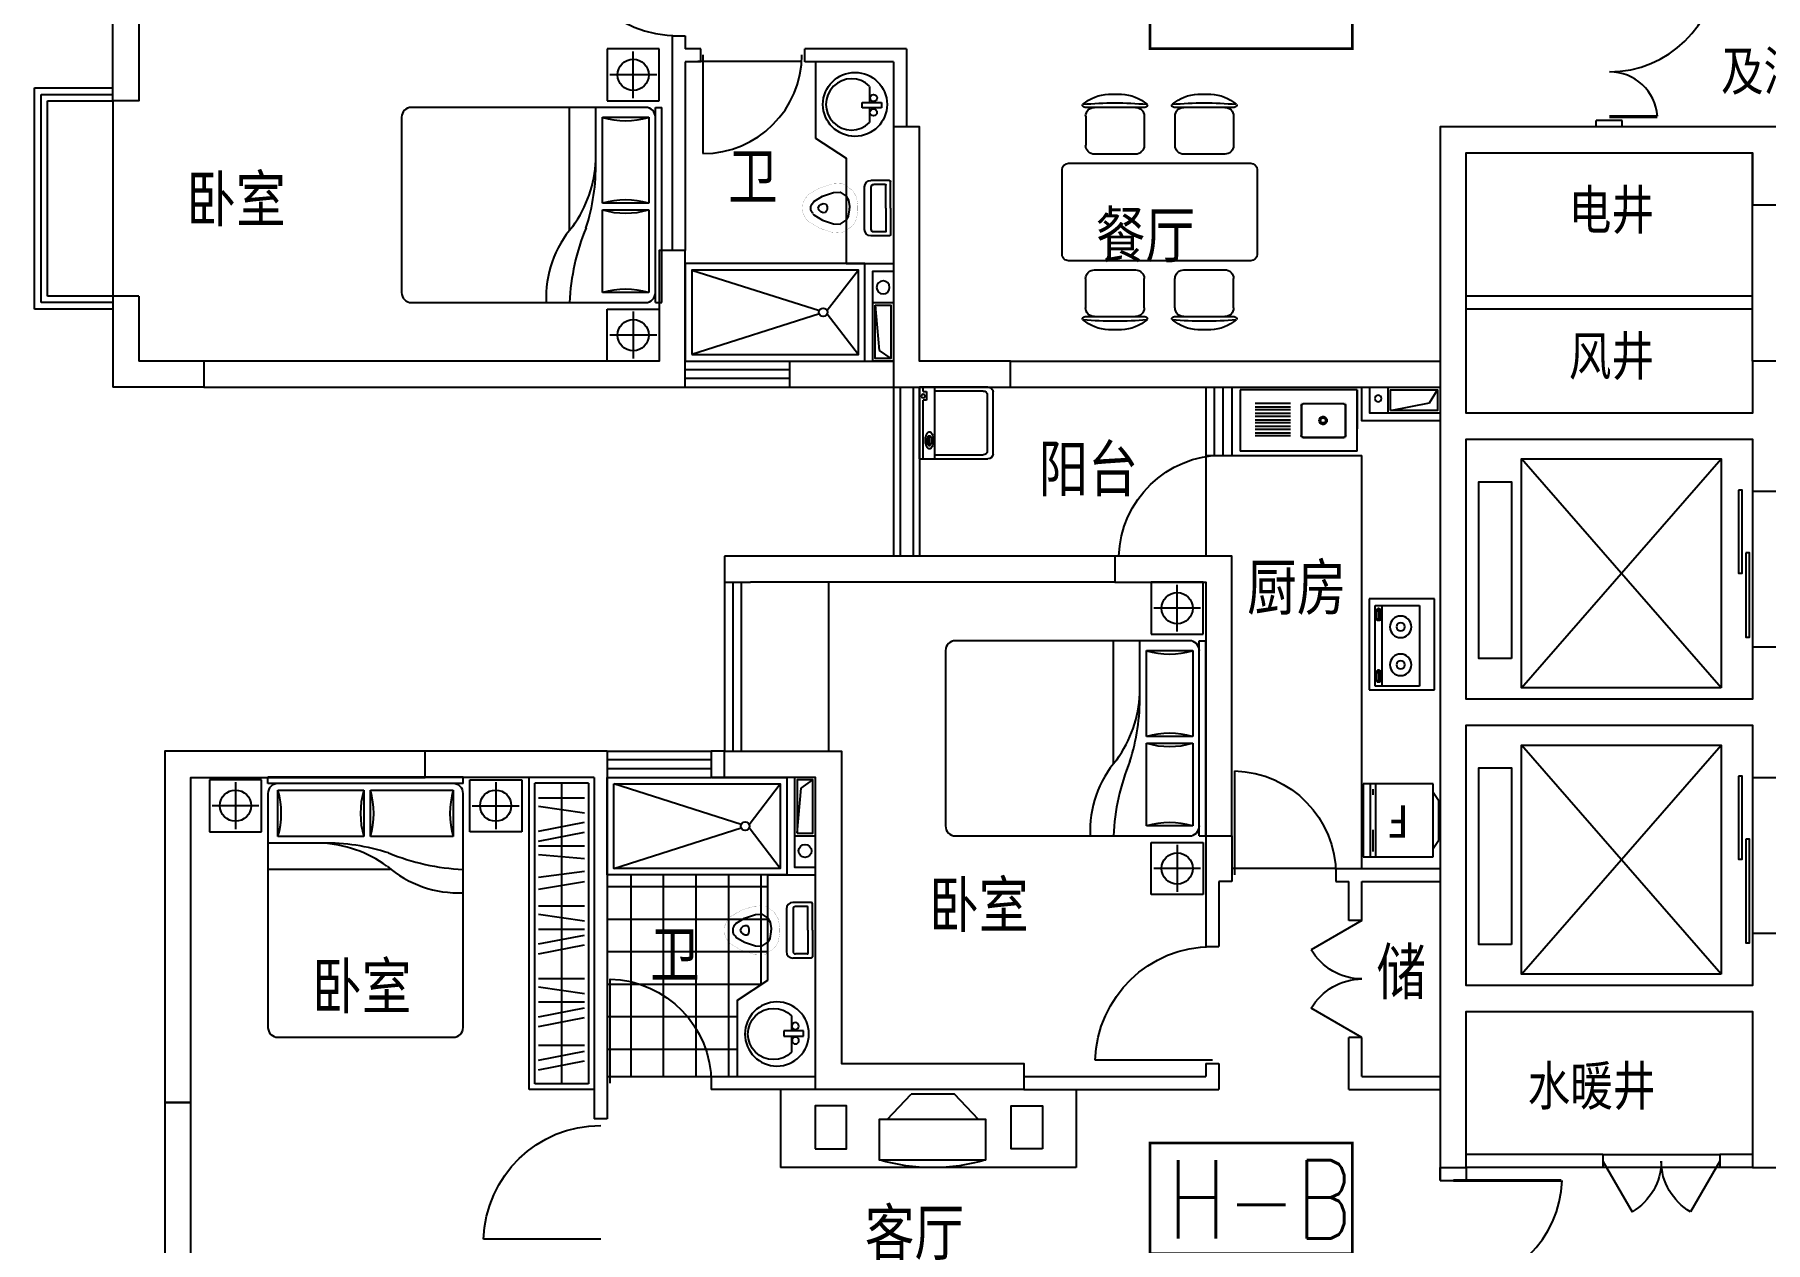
# Model space of a CAD drawing. Extents: x -355483 to -326583, y -641147 to -611949.
# Drawn here: x -355483 to -342183, y -627124 to -617839 of the extents above; entities that cross this region are included whole.
import ezdxf
from ezdxf.enums import TextEntityAlignment as Align

# ---------------------------------------------------------------- set-up
doc = ezdxf.new("R2010")
doc.units = 0
doc.header["$LTSCALE"] = 1000
doc.header["$MEASUREMENT"] = 0
doc.linetypes.add('HIDDEN', pattern=[7, 5, -2])
doc.layers.get('0').update_dxf_attribs({"linetype": 'CONTINUOUS'})
for name, color, linetype in [('BALCONY', 2, 'CONTINUOUS'), ('FURNITURE', 55, 'CONTINUOUS'), ('JG', 8, 'CONTINUOUS'), ('JIAJU', 252, 'CONTINUOUS'), ('PL', 8, 'CONTINUOUS'), ('PUB_TEXT', 7, 'CONTINUOUS'), ('STAIR', 3, 'CONTINUOUS'), ('TOTHER', 223, 'CONTINUOUS'), ('WALL', 2, 'CONTINUOUS'), ('WC', 243, 'CONTINUOUS'), ('WINDOW', 3, 'CONTINUOUS'), ('WINDOW_TEXT', 7, 'CONTINUOUS'), ('厨房', 8, 'CONTINUOUS'), ('家具', 145, 'CONTINUOUS')]:
    doc.layers.add(name, color=color, linetype=linetype)
doc.styles.add('-黑体', font='simhei.ttf', dxfattribs={"width": 0.7})
doc.styles.add('_HZTXT', font='txt.shx', dxfattribs={"width": 0.8, "bigfont": 'hztxt.shx'})
doc.styles.add('ATT', font='TXT')
doc.styles.add('DIM_FONT', font='ROMAND.shx', dxfattribs={"width": 0.7})
doc.styles.add('SIMPLEX', font='SIMPLEX.SHX')
doc.styles.get("Standard").update_dxf_attribs({"font": 'GBENOR', "bigfont": 'GBCBIG'})

# ---------------------------------------------------------------- blocks, each defined once
blk = doc.blocks.new('U_B6PVR')
at = {"layer": 'PL'}
for p, q in [((0, 2273), (600, 2273)), ((600, 0), (600, 2273)), ((230, 1453), (35, 1268)), ((35, 936), (35, 1268)), ((230, 751), (35, 936)), ((0, 0), (600, 0))]:
    blk.add_line(p, q, dxfattribs=at)
for points in [[(455, 2006), (455, 1766), (125, 1766), (125, 2006)], [(541, 695), (230, 695), (230, 1514), (541, 1514)], [(455, 259), (455, 499), (125, 499), (125, 259)]]:
    blk.add_lwpolyline(points, close=True, dxfattribs=at)
blk.add_arc((-852, 1104), 1452, 343.6171, 16.3829, dxfattribs=at)
at = {"color": 5, "style": 'DIM_FONT', "width": 0.8, "flags": 9}
for tag in ['XSIZE', 'YSIZE']:
    blk.add_attdef(tag, (0, 0), '', height=0.5, dxfattribs=at)
blk = doc.blocks.new('_C19XRJ')
at = {"layer": 'JIAJU', "rotation": 180}
blk.add_blockref('U_B6PVR', (600, 0), dxfattribs=at)
at = {"style": 'DIM_FONT', "width": 0.8, "flags": 9}
for tag in ['XSIZE', 'YSIZE']:
    blk.add_attdef(tag, (0, 0), '', height=0.5, dxfattribs=at)
blk = doc.blocks.new('A$C316D69A5')
at = {"layer": 'JG'}
for p, q in [((20, 2400), (420, 2400)), ((20, 2000), (20, 2400)), ((420, 2400), (420, 2000)), ((220, 2020), (220, 2380)), ((40, 2200), (400, 2200)), ((420, 2000), (20, 2000)), ((50, 1950), (0, 1950)), ((0, 1950), (0, 450)), ((50, 1950), (50, 450)), ((101, 1874), (456, 1874)), ((101, 1237), (101, 1874)), ((1924, 1950), (126, 1950)), ((456, 1874), (456, 1237)), ((2000, 526), (2000, 1874)), ((710, 1390), (710, 450)), ((456, 1237), (101, 1237)), ((101, 1187), (456, 1187)), ((101, 526), (101, 1187)), ((456, 1187), (456, 526)), ((507, 869), (507, 450)), ((50, 450), (0, 450)), ((420, 400), (20, 400)), ((20, 400), (20, 0)), ((456, 526), (101, 526)), ((126, 450), (1924, 450)), ((420, 0), (420, 400)), ((220, 380), (220, 20)), ((40, 200), (400, 200)), ((20, 0), (420, 0))]:
    blk.add_line(p, q, dxfattribs=at)
for centre in [(220, 2200), (220, 200)]:
    blk.add_circle(centre, 120, dxfattribs=at)
for centre, radius, start, end in [((126, 1874), 76.2, 90, 180), ((279, 2483), 635, 253.7398, 286.2602), ((-1017, 2032), 1729, 337.7316, 357.27), ((53, 1914), 837, 318.9982, 2.4775), ((1924, 1874), 76.2, 360, 90), ((2101, 890), 1594, 162.1966, 180.7418), ((1440, 815), 934, 143.9597, 177.4602), ((279, 628), 635, 73.7398, 106.2602), ((279, 1796), 635, 253.7398, 286.2602), ((279, -83), 635, 73.7398, 106.2602), ((126, 526), 76.2, 180, 270), ((1924, 526), 76.2, 270, 360)]:
    blk.add_arc(centre, radius, start, end, dxfattribs=at)
at = {"layer": 'JG', "style": 'DIM_FONT', "width": 0.8, "flags": 9}
for tag in ['XSIZE', 'YSIZE']:
    blk.add_attdef(tag, (20, 2000), '', height=0.5, rotation=360, dxfattribs=at)
at = {"layer": 'JG', "style": 'DIM_FONT', "text_generation_flag": 2, "width": 0.8, "flags": 9}
for tag in ['YSIZE', 'XSIZE']:
    blk.add_attdef(tag, (0, 1950), '', height=0.5, rotation=180, dxfattribs=at)
at = {"layer": 'JG', "style": 'DIM_FONT', "oblique": -180, "text_generation_flag": 4, "width": 0.8, "flags": 9}
for tag in ['XSIZE', 'YSIZE']:
    blk.add_attdef(tag, (20, 400), '', height=0.5, rotation=360, dxfattribs=at)
blk = doc.blocks.new('M_E33IEP')
for p, q in [((135, 135), (135, 20)), ((44, -21), (44, 20)), ((44, 20), (194, 20)), ((194, 20), (194, -21)), ((194, -21), (44, -21)), ((135, -21), (135, -144))]:
    blk.add_line(p, q)
for centre, radius in [((248, -5), 246), ((106, 56), 26.7), ((105, -55), 26.7)]:
    blk.add_circle(centre, radius)
blk.add_arc((274, -5), 197, 225.2527, 134.7473)
at = {"style": 'DIM_FONT', "width": 0.8, "flags": 9}
for tag in ['XSIZE', 'YSIZE']:
    blk.add_attdef(tag, (0, 0), '', height=0.5, dxfattribs=at)
at = {"width": 0.8, "flags": 9}
for tag in ['XSIZE', 'YSIZE']:
    blk.add_attdef(tag, (2, -251), '', height=150, dxfattribs=at)
blk = doc.blocks.new('M_E7')
for p, q in [((-201, 62), (-201, -265)), ((-10, 112), (-151, 112)), ((-150, 61), (-150, -264)), ((-41, 81), (-130, 81)), ((-36, -102), (-36, 76)), ((0, -102), (0, 102)), ((-36, -102), (-36, -279)), ((0, -102), (0, -305)), ((-10, -315), (-151, -315)), ((-41, -284), (-130, -284))]:
    blk.add_line(p, q)
at = {"const_width": 1}
for points in [[(-651, -24), (-637, -1), (-550, 51), (-451, 83), (-371, 88), (-294, 37), (-262, -18), (-252, -84), (-252, -102)], [(-651, -180), (-637, -202), (-550, -254), (-451, -287), (-371, -292), (-294, -240), (-262, -186), (-252, -119), (-252, -102)]]:
    blk.add_lwpolyline(points, dxfattribs=at)
for points in [[(-597, -59), (-590, -49), (-523, -9), (-438, 19), (-389, 22), (-343, -9), (-325, -40), (-317, -89), (-317, -102)], [(-596, -145), (-590, -154), (-523, -194), (-438, -222), (-389, -225), (-343, -194), (-325, -164), (-317, -114), (-317, -102)]]:
    blk.add_lwpolyline(points)
blk.add_lwpolyline([(-644, -15, 0.39866), (-643, -191, 0.39866)], format="xyb", dxfattribs=at)
for centre, radius, start, end in [((-151, 62), 50, 90, 180), ((-130, 61), 20, 90, 180), ((-41, 76), 5, 0, 90), ((-10, 102), 10, 0, 90), ((-551, -102), 62.6, 137.0381, 223.979), ((-511, -114), 47.8, 77.2641, 164.6652), ((-511, -89), 47.8, 195.3348, 282.7359), ((-541, -103), 54.1, 1.1332, 40.3816), ((-541, -101), 54.1, 319.6184, 358.8668), ((-151, -265), 50, 180, 270), ((-130, -264), 20, 180, 270), ((-41, -279), 5, 270, 0), ((-10, -305), 10, 270, 0)]:
    blk.add_arc(centre, radius, start, end)
at = {"width": 0.8, "flags": 9}
for tag in ['XSIZE', 'YSIZE']:
    blk.add_attdef(tag, (0, 0), '', height=0.5, dxfattribs=at)
blk = doc.blocks.new('M_E16')
for p, q in [((-359, -351), (-359, -119)), ((-347, -107), (-34, -107)), ((-22, -119), (-22, -351)), ((63, -103), (336, -103)), ((63, -132), (336, -132)), ((63, -153), (336, -153)), ((63, -182), (336, -182)), ((63, -203), (336, -203)), ((63, -232), (336, -232)), ((63, -253), (336, -253)), ((-34, -363), (-347, -363)), ((63, -282), (336, -282)), ((63, -303), (336, -303)), ((63, -332), (336, -332)), ((63, -353), (336, -353))]:
    blk.add_line(p, q)
for points, const_width in [([(-353, -95), (-370, -113)], 1.91), ([(-370, -357), (-370, -113)], 2), ([(-353, -95), (-28, -95)], 1.8), ([(-10, -113), (-28, -95)], 1.91), ([(-10, -113), (-10, -357)], 2), ([(-370, -357), (-353, -375)], 1.91), ([(-28, -375), (-353, -375)], 1.8), ([(-28, -375), (-10, -357)], 1.91)]:
    blk.add_lwpolyline(points, dxfattribs=dict(const_width=const_width))
for points in [[(-347, -107), (-351, -108), (-354, -110), (-357, -113), (-358, -117), (-359, -119)], [(-22, -119), (-23, -115), (-25, -111), (-28, -109), (-32, -107), (-34, -107)], [(-216, -235), (-215, -245), (-209, -255), (-202, -261), (-192, -265), (-182, -265), (-172, -261), (-164, -255), (-159, -245), (-157, -235), (-159, -225), (-164, -215), (-172, -209), (-182, -205), (-192, -205), (-202, -209), (-209, -215), (-215, -225), (-216, -235)], [(-206, -235), (-205, -242), (-201, -248), (-196, -252), (-190, -254), (-183, -254), (-177, -252), (-172, -248), (-169, -242), (-168, -235), (-169, -228), (-172, -222), (-177, -218), (-183, -215), (-190, -215), (-196, -218), (-201, -222), (-205, -228), (-206, -235)], [(-359, -351), (-358, -355), (-356, -358), (-353, -361), (-349, -363), (-347, -363)], [(-34, -363), (-30, -362), (-26, -360), (-24, -357), (-22, -353), (-22, -351)]]:
    blk.add_lwpolyline(points)
at = {"layer": 'TOTHER', "linetype": 'Continuous'}
for p, q in [((-450, 0), (450, 0)), ((-450, -471), (-450, 0)), ((450, 0), (450, -471)), ((-450, -471), (450, -471))]:
    blk.add_line(p, q, dxfattribs=at)
at = {"layer": 'TOTHER', "linetype": 'HIDDEN'}
blk.add_line((-450, 0), (-450, -300), dxfattribs=at)
at = {"width": 0.8, "flags": 9}
for tag in ['XSIZE', 'YSIZE']:
    blk.add_attdef(tag, (0, 0), '', height=0.5, dxfattribs=at)
blk = doc.blocks.new('M_E19')
for p, q in [((-323, -113), (-323, -456)), ((299, -113), (-323, -113)), ((299, -456), (299, -113)), ((-323, -400), (299, -400)), ((-323, -456), (299, -456)), ((-291, -422), (-291, -434)), ((-216, -432), (-280, -432)), ((-280, -432), (-280, -448)), ((-280, -448), (-216, -448)), ((-216, -448), (-216, -432)), ((-199, -423), (-199, -434)), ((182, -422), (182, -434)), ((193, -432), (193, -448)), ((257, -432), (193, -432)), ((193, -448), (257, -448)), ((257, -448), (257, -432)), ((274, -423), (274, -434))]:
    blk.add_line(p, q)
for points in [[(-199, -423, 0.259034), (-201, -420, 0.076276), (-213, -415, 0.036515), (-226, -412, 0.026615), (-245, -411, 0.026615), (-264, -412, 0.036515), (-277, -415, 0.076276), (-289, -420, 0.259034), (-291, -423, 0.078462), (-291, -424, 0.056762)], [(-199, -434, 0.259034), (-201, -430, 0.076276), (-213, -425, 0.036515), (-226, -423, 0.026615), (-245, -422, 0.026615), (-264, -423, 0.036515), (-277, -425, 0.076276), (-289, -430, 0.259034), (-291, -434, 0.259034), (-289, -437, 0.056762), (-280, -441, 0.036515)], [(-216, -443, 0.008736), (-213, -442, 0.076276), (-201, -437, 0.259034), (-199, -434, 0.259034)], [(274, -423, 0.259034), (272, -420, 0.076276), (260, -415, 0.036515), (247, -412, 0.026615), (228, -411, 0.026615), (209, -412, 0.036515), (196, -415, 0.076276), (184, -420, 0.259034), (182, -423, 0.078462), (182, -424, 0.056762)], [(274, -434, 0.259034), (272, -430, 0.076276), (260, -425, 0.036515), (247, -423, 0.026615), (228, -422, 0.026615), (209, -423, 0.036515), (196, -425, 0.076276), (184, -430, 0.259034), (182, -434, 0.259034), (184, -437, 0.056762), (193, -441, 0.036515)], [(257, -443, 0.008736), (260, -442, 0.076276), (272, -437, 0.259034), (274, -434, 0.259034)]]:
    blk.add_lwpolyline(points, format="xyb")
at = {"layer": 'TOTHER', "linetype": 'Continuous'}
for p, q in [((-350, 0), (350, 0)), ((-350, -500), (-350, 0)), ((350, 0), (350, -500)), ((350, -500), (-350, -500))]:
    blk.add_line(p, q, dxfattribs=at)
for centre, radius in [((-158, -259), 82.5), ((-158, -259), 31.6), ((134, -259), 82.5), ((134, -259), 31.6)]:
    blk.add_circle(centre, radius, dxfattribs=at)
at = {"width": 0.8, "flags": 9}
for tag in ['XSIZE', 'YSIZE']:
    blk.add_attdef(tag, (0, 0), '', height=0.5, dxfattribs=at)
blk = doc.blocks.new('A$C136D1407')
at = {"layer": 'JIAJU'}
for p, q in [((0, 0), (0, 559)), ((0, 559), (538, 559)), ((57, 559), (57, 0)), ((98, 559), (98, 0)), ((538, 559), (538, 0)), ((77, 518), (77, 352)), ((538, 497), (580, 435)), ((580, 124), (580, 435)), ((538, 0), (0, 0)), ((77, 83), (77, 41)), ((538, 62), (580, 124))]:
    blk.add_line(p, q, dxfattribs=at)
at = {"layer": 'JIAJU', "style": 'ATT', "oblique": -180, "text_generation_flag": 6, "flags": 8}
blk.add_attdef('F', text='', height=248, rotation=0.0001, dxfattribs=at).set_placement((272, 288), align=Align.MIDDLE)
blk = doc.blocks.new('_A0GGR')
for p, q in [((-0.5, 0), (-0.25, -0.433)), ((0.5, 0), (0.25, -0.433))]:
    blk.add_line(p, q)
for centre, start, end in [((-0.5, 0), 300, 0), ((0.5, 0), 180, 240)]:
    blk.add_arc(centre, 0.5, start, end)
blk = doc.blocks.new('M_A17ORW')
at = {"const_width": 0.02}
for points in [[(-0.481, -0.001), (-0.481, -0.308)], [(0.481, 0.001), (0.481, -0.691)]]:
    blk.add_lwpolyline(points, dxfattribs=at)
for centre, radius, start, end in [((-0.501, -0.003), 0.307, 274.2492, 0.2101), ((0.505, 0.002), 0.699, 180.2762, 268.0603)]:
    blk.add_arc(centre, radius, start, end)
blk = doc.blocks.new('_WBLK')
for p, q in [((-0.5, 0.5), (0.5, 0.5)), ((0.5, 0.167), (-0.5, 0.167)), ((0.5, -0.167), (-0.5, -0.167)), ((-0.5, -0.5), (0.5, -0.5))]:
    blk.add_line(p, q)
at = {"layer": 'WINDOW_TEXT', "style": 'SIMPLEX', "flags": 9}
blk.add_attdef('A', text='', height=1, dxfattribs=at).set_placement((0, 1.5), align=Align.MIDDLE)
blk = doc.blocks.new('M_A2ZXL')
blk.add_line((-0.472, 0), (-0.472, -1))
blk.add_arc((-0.5, 0), 1, 271.6231, 0)
blk = doc.blocks.new('_DBLK')
blk.add_line((-0.45, 0), (-0.45, -0.95))
blk.add_arc((-0.45, 0), 0.95, 270, 0)
at = {"layer": 'WINDOW_TEXT', "style": 'SIMPLEX', "flags": 9}
blk.add_attdef('A', text='', height=1, dxfattribs=at).set_placement((0, 1.5), align=Align.MIDDLE)
blk = doc.blocks.new('A$C46BA648A')
at = {"color": 1}
for p, q in [((20, 320), (50, 668)), ((50, 668), (140, 730)), ((0, 300), (160, 300))]:
    blk.add_line(p, q, dxfattribs=at)
for points in [[(0, 60), (160, 60), (160, 750), (0, 750)], [(20, 320), (140, 320), (140, 730), (20, 730)]]:
    blk.add_lwpolyline(points, close=True, dxfattribs=at)
blk.add_circle((80, 184), 50, dxfattribs=at)
at = {"layer": 'WALL', "linetype": 'Continuous'}
for points in [[(-60, 750), (-60, 0), (160, 0)], [(0, 750), (0, 60), (160, 60)]]:
    blk.add_lwpolyline(points, dxfattribs=at)
blk = doc.blocks.new('A$C2617630B')
at = {"color": 1}
for p, q in [((140, 518), (240, 580)), ((80, 220), (140, 518)), ((60, 200), (260, 200))]:
    blk.add_line(p, q, dxfattribs=at)
for points in [[(60, 60), (260, 60), (260, 600), (60, 600)], [(80, 220), (240, 220), (240, 580), (80, 580)]]:
    blk.add_lwpolyline(points, close=True, dxfattribs=at)
blk.add_circle((172, 124), 25, dxfattribs=at)
at = {"layer": 'WALL', "linetype": 'Continuous'}
for points in [[(0, 600), (0, 0), (260, 0)], [(60, 600), (60, 60), (260, 60)]]:
    blk.add_lwpolyline(points, dxfattribs=at)
blk = doc.blocks.new('M_C25MYD')
for p, q in [((-569, 821), (-109, 821)), ((-389, 921), (-290, 921)), ((117, 821), (577, 821)), ((298, 921), (397, 921)), ((-564, 754), (-564, 529)), ((-114, 754), (-114, 529)), ((122, 754), (122, 529)), ((572, 754), (572, 529)), ((-497, 461), (-182, 461)), ((190, 461), (505, 461)), ((-746, 342), (-746, -308)), ((704, 392), (-696, 392)), ((754, -308), (754, 342)), ((-696, -358), (704, -358)), ((-564, -720), (-564, -495)), ((-182, -427), (-497, -427)), ((-114, -720), (-114, -495)), ((122, -720), (122, -495)), ((505, -427), (190, -427)), ((572, -720), (572, -495)), ((-109, -787), (-569, -787)), ((577, -787), (117, -787)), ((-290, -887), (-389, -887)), ((397, -887), (298, -887))]:
    blk.add_line(p, q)
for centre, radius, start, end in [((-579, 837), 10, 130.7265, 202.67), ((-569, 841), 20, 202.67, 270), ((-379, 606), 316, 91.7651, 130.7265), ((-339, -1857), 2713, 84.8023, 95.1977), ((-497, 754), 67.5, 90, 180), ((-300, 606), 316, 49.2735, 88.2349), ((-182, 754), 67.5, 0, 90), ((-109, 841), 20, 270, 337.33), ((-100, 837), 10, 337.33, 49.2735), ((108, 837), 10, 130.7265, 202.67), ((117, 841), 20, 202.67, 270), ((307, 606), 316, 91.7651, 130.7265), ((347, -1857), 2713, 84.8023, 95.1977), ((190, 754), 67.5, 90, 180), ((387, 606), 316, 49.2735, 88.2349), ((505, 754), 67.5, 0, 90), ((577, 841), 20, 270, 337.33), ((587, 837), 10, 337.33, 49.2735), ((-497, 529), 67.5, 180, 270), ((-182, 529), 67.5, 270, 0), ((190, 529), 67.5, 180, 270), ((505, 529), 67.5, 270, 0), ((-696, 342), 50, 90, 180), ((704, 342), 50, 0, 90), ((-696, -308), 50, 180, 270), ((704, -308), 50, 270, 0), ((-497, -495), 67.5, 90, 180), ((-182, -495), 67.5, 0, 90), ((190, -495), 67.5, 90, 180), ((505, -495), 67.5, 0, 90), ((-569, -807), 20, 90, 157.33), ((-497, -720), 67.5, 180, 270), ((-182, -720), 67.5, 270, 0), ((-109, -807), 20, 22.67, 90), ((117, -807), 20, 90, 157.33), ((190, -720), 67.5, 180, 270), ((505, -720), 67.5, 270, 0), ((577, -807), 20, 22.67, 90), ((-579, -803), 10, 157.33, 229.2735), ((-379, -572), 316, 229.2735, 268.2349), ((-339, 1890), 2713, 264.8023, 275.1977), ((-300, -572), 316, 271.7651, 310.7265), ((-100, -803), 10, 310.7265, 22.67), ((108, -803), 10, 157.33, 229.2735), ((307, -572), 316, 229.2735, 268.2349), ((347, 1890), 2713, 264.8023, 275.1977), ((387, -572), 316, 271.7651, 310.7265), ((587, -803), 10, 310.7265, 22.67)]:
    blk.add_arc(centre, radius, start, end)
at = {"width": 0.8, "flags": 9}
for tag in ['XSIZE', 'YSIZE']:
    blk.add_attdef(tag, (0, 0), '', height=0.5, dxfattribs=at)
blk = doc.blocks.new('A$C034B62A7')
at = {"layer": 'FURNITURE'}
for p, q in [((565, 552), (40, 552)), ((449, 0), (449, 552)), ((536, 552), (536, 101)), ((565, 552), (565, 0)), ((0, 512), (0, 40)), ((44, 490), (44, 62)), ((449, 522), (76, 522)), ((474, 383), (474, 435)), ((474, 435), (488, 435)), ((494, 448), (486, 448)), ((488, 435), (488, 383)), ((488, 383), (474, 383)), ((495, 374), (486, 375)), ((40, 0), (565, 0)), ((449, 30), (76, 30)), ((512, 101), (537, 101)), ((512, 34), (512, 101)), ((537, 34), (512, 34)), ((536, 34), (536, 0))]:
    blk.add_line(p, q, dxfattribs=at)
at = {"layer": 'FURNITURE', "extrusion": (0, 0, -1)}
for centre, major_axis, start_param, end_param in [((40, 512), (-28.3, 28.3), 5.497787, 7.068583), ((76, 490), (22.6, 22.6), 3.926991, 5.497787), ((602, 409), (-143, 13), -0.087745, 0.100807), ((602, 409), (11, 144), 4.446326, 4.634879), ((546, 420), (-79.2, 35.5), -0.23261, 0.010537), ((511, 436), (28.8, 38.3), 4.499337, 4.906096), ((489, 460), (-10.8, 10.8), 0.05306, 0.785398), ((511, 429), (23.4, 23.4), 4.17942, 4.483935), ((552, 418), (16.9, 73.6), 4.704004, 4.738946), ((486, 445), (2.28, 2.28), 4.483935, 5.497787), ((486, 445), (-2.28, 2.28), 0.785398, 1.79925), ((489, 460), (10.8, 10.8), -0.785398, -0.05306), ((461, 429), (-23.4, 23.4), 1.79925, 2.103765), ((419, 418), (-53.4, 53.4), 2.103765, 2.24976), ((494, 445), (-2.28, 2.28), 0.785398, 1.79925), ((353, 411), (142, 7), -0.056767, 0.049668), ((353, 411), (-141, 13), 3.051489, 3.157924), ((469, 429), (23.4, 23.4), 0.228454, 0.532969), ((467, 436), (-33.9, 33.9), 1.517736, 1.924496), ((428, 418), (74.6, 11.9), -0.094848, 0.051146), ((362, 411), (141, 13), -0.016332, 0.090103), ((362, 411), (-141, 13), 3.051489, 3.157924), ((432, 420), (-25.4, 83), 1.435825, 1.678971), ((376, 409), (-14, 143), 1.478581, 1.667134), ((376, 409), (15, 143), 1.467263, 1.655816), ((546, 398), (-25.4, 83), 4.577418, 4.820564), ((511, 382), (-33.9, 33.9), 4.659329, 5.066088), ((489, 358), (-10.8, 10.8), 3.926991, 4.659329), ((511, 393), (29.8, 14.4), 3.035314, 3.26212), ((486, 378), (-2.28, 2.28), 3.926991, 4.940843), ((486, 378), (-2.28, 2.28), 2.913139, 3.926991), ((461, 393), (23.4, 23.4), 1.037827, 1.342343), ((489, 358), (10.8, 10.8), 1.623856, 2.356194), ((419, 404), (13, 74.4), 1.504123, 1.650118), ((494, 378), (-2.28, 2.28), 3.926991, 4.240198), ((494, 378), (2.28, 2.28), 1.342343, 2.356194), ((469, 393), (13.1, 30.3), 1.415272, 1.719787), ((467, 382), (33.9, 33.9), 1.217097, 1.623856), ((428, 404), (12.3, 74.5), 1.513341, 1.659335), ((432, 398), (22.8, 83.7), 1.493089, 1.736235), ((40, 40), (28.3, 28.3), 2.356194, 3.926991), ((76, 62), (-22.6, 22.6), 3.926991, 5.497787), ((537, 69), (-9.9, 9.9), 0.785398, 7.068583)]:
    blk.add_ellipse(centre, major_axis=major_axis, ratio=1, start_param=start_param, end_param=end_param, dxfattribs=at)
at = {"layer": 'FURNITURE', "text_generation_flag": 4, "width": 0.8, "flags": 9}
for tag in ['YSIZE', 'XSIZE']:
    blk.add_attdef(tag, (565, 276), '', height=0.4, rotation=90, dxfattribs=at)

msp = doc.modelspace()

# ---------------------------------------------------------------- hatches: boundary and pattern name
at = {"layer": 'BALCONY'}
h = msp.add_hatch(dxfattribs=at)
h.set_pattern_fill('NET', color=8, scale=500, style=0)
h.set_pattern_definition([(360, (-461899.65, -568138.17), (-3e-14, -250), []), (270, (-461899.65, -568138.17), (-250, 2e-14), [])])
h.paths.add_polyline_path([(-351083, -624299), (-351083, -625849), (-350083, -625849), (-350083, -625263), (-349848, -625109), (-349848, -624299)])

# ---------------------------------------------------------------- linework, layer by layer
at = {"layer": 'JG'}
for p, q in [((-351183, -623549), (-351683, -623549)), ((-351683, -625949), (-351683, -623549)), ((-351228, -623594), (-351638, -623594)), ((-351638, -625904), (-351638, -623594)), ((-351434, -623596), (-351434, -625904)), ((-351228, -623594), (-351228, -625904)), ((-351183, -623549), (-351183, -625949)), ((-351258, -623708), (-351611, -623708)), ((-351611, -623770), (-351258, -623821)), ((-351611, -623963), (-351258, -623894)), ((-351611, -624039), (-351258, -623970)), ((-351258, -624079), (-351611, -624079)), ((-351611, -624141), (-351258, -624174)), ((-351611, -624317), (-351258, -624270)), ((-351258, -624353), (-351611, -624411)), ((-351258, -624540), (-351611, -624540)), ((-351611, -624601), (-351258, -624653)), ((-351258, -624718), (-351611, -624718)), ((-351611, -624830), (-351258, -624761)), ((-351611, -624906), (-351258, -624837)), ((-351258, -625098), (-351611, -625098)), ((-351611, -625160), (-351258, -625211)), ((-351258, -625277), (-351611, -625277)), ((-351611, -625389), (-351258, -625320)), ((-351611, -625465), (-351258, -625396)), ((-351258, -625610), (-351611, -625610)), ((-351611, -625722), (-351258, -625653)), ((-351611, -625798), (-351258, -625729)), ((-351183, -625949), (-351683, -625949)), ((-351228, -625904), (-351638, -625904))]:
    msp.add_line(p, q, dxfattribs=at)
at = {"layer": 'PUB_TEXT', "const_width": 20}
for points in [[(-346911, -617096), (-345358, -617096), (-345358, -617947), (-346911, -617947)], [(-346911, -626360), (-345358, -626360), (-345358, -627211), (-346911, -627211)]]:
    msp.add_lwpolyline(points, close=True, dxfattribs=at)
at = {"layer": 'STAIR'}
for p, q in [((-342523, -622861), (-344058, -621101)), ((-344058, -622861), (-342523, -621101)), ((-344058, -625061), (-342523, -623301)), ((-342523, -625061), (-344058, -623301))]:
    msp.add_line(p, q, dxfattribs=at)
for points in [[(-342523, -622861), (-344058, -622861), (-344058, -621101), (-342523, -621101)], [(-344134, -622635), (-344386, -622635), (-344386, -621277), (-344134, -621277)], [(-342523, -625061), (-344058, -625061), (-344058, -623301), (-342523, -623301)], [(-344134, -624835), (-344386, -624835), (-344386, -623477), (-344134, -623477)]]:
    msp.add_lwpolyline(points, close=True, dxfattribs=at)
at = {"layer": 'WALL'}
for p, q in [((-350583, -617849), (-350583, -619499)), ((-350583, -617849), (-350483, -617849)), ((-350483, -617849), (-350483, -617949)), ((-350364, -617949), (-350483, -617949)), ((-350364, -618049), (-350483, -618049)), ((-350483, -618049), (-350483, -619499)), ((-350364, -618049), (-350364, -617949)), ((-348783, -617949), (-349564, -617949)), ((-349564, -618049), (-349564, -617949)), ((-348883, -618049), (-349564, -618049)), ((-348883, -618049), (-348883, -618549)), ((-348783, -617949), (-348783, -618549)), ((-343283, -618499), (-343483, -618499)), ((-343483, -618549), (-343483, -618499)), ((-343283, -618549), (-343283, -618499)), ((-342283, -620349), (-342283, -618749)), ((-354683, -619849), (-354883, -619849)), ((-354883, -619849), (-354883, -620549)), ((-354683, -619849), (-354683, -620349)), ((-342283, -619849), (-344483, -619849)), ((-342283, -619949), (-344483, -619949)), ((-354183, -620349), (-354683, -620349)), ((-349683, -620349), (-348883, -620349)), ((-349683, -620349), (-349683, -620549)), ((-347983, -620349), (-344683, -620349)), ((-354183, -620549), (-354883, -620549)), ((-349683, -620549), (-348883, -620549)), ((-347983, -620549), (-344683, -620549)), ((-347183, -621849), (-350183, -621849)), ((-350183, -621849), (-350183, -622049)), ((-350183, -622049), (-349983, -622049)), ((-349983, -622049), (-349983, -622049)), ((-347183, -622049), (-349983, -622049)), ((-351083, -623349), (-352483, -623349)), ((-351083, -623349), (-351083, -625849)), ((-350283, -623349), (-350283, -623549)), ((-350183, -623349), (-350283, -623349)), ((-351183, -623549), (-352483, -623549)), ((-351183, -623549), (-351183, -626175)), ((-350183, -623549), (-350283, -623549)), ((-346483, -623999), (-346483, -624849)), ((-346283, -623999), (-346283, -624349)), ((-345485, -624249), (-345483, -624349)), ((-345485, -624249), (-344683, -624249)), ((-346283, -624349), (-346383, -624349)), ((-346383, -624349), (-346383, -624849)), ((-345483, -624349), (-345383, -624349)), ((-345383, -624649), (-345383, -624349)), ((-345283, -624349), (-344683, -624349)), ((-345283, -624649), (-345283, -624349)), ((-345283, -624649), (-345383, -624649)), ((-346483, -624849), (-346383, -624849)), ((-345383, -625949), (-345383, -625549)), ((-345283, -625549), (-345383, -625549)), ((-345283, -625849), (-345283, -625549)), ((-346483, -625749), (-346483, -625849)), ((-346483, -625749), (-346383, -625749)), ((-346383, -625749), (-346383, -625949)), ((-351083, -625849), (-351083, -625849)), ((-351083, -625849), (-351083, -626039)), ((-351083, -625849), (-351083, -625849)), ((-350283, -625849), (-350283, -625949)), ((-350283, -625849), (-349483, -625849)), ((-347882, -625849), (-346483, -625849)), ((-345283, -625849), (-344683, -625849)), ((-349483, -625949), (-350283, -625949)), ((-347882, -625949), (-346383, -625949)), ((-345383, -625949), (-344683, -625949)), ((-351083, -626039), (-351083, -626175)), ((-351083, -626039), (-351083, -626175)), ((-351083, -626039), (-351083, -626039)), ((-351083, -626039), (-351083, -626039)), ((-351083, -626175), (-351183, -626175)), ((-344683, -626649), (-344683, -626549)), ((-344683, -626549), (-344683, -626649)), ((-343783, -626449), (-344483, -626449)), ((-343683, -626549), (-344483, -626549)), ((-343433, -626549), (-344483, -626549)), ((-344483, -626549), (-344483, -626649)), ((-344483, -626549), (-344483, -626649)), ((-343433, -626449), (-343783, -626449)), ((-343433, -626449), (-343433, -626549)), ((-342533, -626449), (-342533, -626549)), ((-342283, -626449), (-342533, -626449)), ((-342283, -626549), (-342533, -626549)), ((-344683, -626649), (-344483, -626649)), ((-344683, -626649), (-344483, -626649))]:
    msp.add_line(p, q, dxfattribs=at)
for points in [[(-353083, -616350), (-352883, -616350), (-352883, -616949), (-354683, -616949), (-354683, -618349), (-354883, -618349), (-354883, -616749), (-353083, -616749)], [(-348683, -620549), (-347983, -620549), (-347983, -620349), (-348683, -620349), (-348683, -618549), (-348883, -618549), (-348883, -620549)], [(-350483, -620349), (-350483, -619499), (-350683, -619499), (-350683, -620349), (-354183, -620349), (-354183, -620549), (-350483, -620549)], [(-346483, -621849), (-347183, -621849), (-347183, -622049), (-346483, -622049), (-346483, -623999), (-346283, -623999), (-346283, -621849)], [(-354483, -623549), (-354483, -626049), (-354283, -626049), (-354283, -623549), (-352483, -623549), (-352483, -623349), (-354483, -623349)], [(-350183, -623549), (-350183, -623349), (-349283, -623349), (-349283, -625749), (-347882, -625749), (-347882, -625949), (-349483, -625949), (-349483, -623549)], [(-354283, -627449), (-353533, -627449), (-353533, -627249), (-354283, -627249), (-354283, -626049), (-354483, -626049), (-354483, -627449)]]:
    msp.add_lwpolyline(points, close=True, dxfattribs=at)
for points in [[(-342083, -618549), (-344683, -618549), (-344683, -626549), (-344483, -626549), (-344483, -626349), (-344483, -625349), (-342283, -625349), (-342283, -626549), (-342083, -626549)], [(-342083, -620349), (-342283, -620349), (-342283, -620749), (-344483, -620749), (-344483, -618749), (-342283, -618749), (-342283, -619149), (-342083, -619149)], [(-342083, -622549), (-342283, -622549), (-342283, -622949), (-344483, -622949), (-344483, -620949), (-342283, -620949), (-342283, -621349), (-342083, -621349)], [(-342083, -624749), (-342283, -624749), (-342283, -625149), (-344483, -625149), (-344483, -623149), (-342283, -623149), (-342283, -623549)], [(-342283, -623549), (-342083, -623549)]]:
    msp.add_lwpolyline(points, dxfattribs=at)
at = {"layer": 'WC'}
for p, q in [((-350433, -619649), (-349453, -619961)), ((-349153, -619649), (-349392, -619961)), ((-349453, -619987), (-350433, -620299)), ((-349392, -619987), (-349153, -620299)), ((-350053, -623911), (-351033, -623599)), ((-349992, -623911), (-349753, -623599)), ((-351033, -624249), (-350053, -623937)), ((-349753, -624249), (-349992, -623937))]:
    msp.add_line(p, q, dxfattribs=at)
for points in [[(-349483, -618049), (-349483, -618635), (-349248, -618789), (-349248, -619599), (-348883, -619599)], [(-349678, -620349), (-349103, -620349), (-349103, -619599), (-350483, -619599), (-350483, -620349), (-350278, -620349)], [(-350278, -623549), (-349703, -623549), (-349703, -624299), (-351083, -624299), (-351083, -623549), (-350878, -623549)], [(-350083, -625849), (-350083, -625263), (-349848, -625109), (-349848, -624299), (-349483, -624299)]]:
    msp.add_lwpolyline(points, dxfattribs=at)
for points in [[(-350433, -620299), (-349153, -620299), (-349153, -619649), (-350433, -619649)], [(-351033, -623599), (-349753, -623599), (-349753, -624249), (-351033, -624249)]]:
    msp.add_lwpolyline(points, close=True, dxfattribs=at)
for centre in [(-349423, -619974), (-350023, -623924)]:
    msp.add_circle(centre, 33, dxfattribs=at)
at = {"layer": 'WINDOW'}
for p, q in [((-350387, -618044), (-349587, -618044)), ((-355483, -618249), (-354883, -618249)), ((-355483, -619949), (-355483, -618249)), ((-355433, -618299), (-354883, -618299)), ((-355433, -619899), (-355433, -618299)), ((-355383, -618349), (-354883, -618349)), ((-355383, -619849), (-355383, -618349)), ((-354883, -618349), (-354883, -619849)), ((-342283, -620349), (-342283, -619149)), ((-354883, -619899), (-355433, -619899)), ((-354883, -619849), (-355383, -619849)), ((-354883, -619949), (-355483, -619949)), ((-348883, -620549), (-348883, -621849)), ((-348833, -620549), (-348833, -621849)), ((-348733, -620549), (-348733, -621849)), ((-348683, -620549), (-348683, -621849)), ((-346483, -620549), (-346483, -621075)), ((-346416, -621075), (-346416, -620549)), ((-346350, -621075), (-346350, -620549)), ((-346283, -620549), (-346283, -621075)), ((-346483, -621075), (-346283, -621075)), ((-346483, -621075), (-346483, -621849)), ((-346283, -621075), (-345283, -621075)), ((-345283, -624249), (-345283, -621075)), ((-342283, -621349), (-342283, -622549)), ((-350183, -622049), (-350183, -623349)), ((-350116, -623349), (-350116, -622049)), ((-350050, -623349), (-350050, -622049)), ((-349383, -622049), (-349383, -623349)), ((-342283, -623549), (-342283, -624749)), ((-345485, -624249), (-346283, -624249)), ((-351083, -625849), (-350283, -625849)), ((-343433, -626449), (-342533, -626449)), ((-342533, -626549), (-343433, -626549))]:
    msp.add_line(p, q, dxfattribs=at)
for points in [[(-342391, -621341), (-342391, -621979), (-342362, -621979), (-342362, -621341)], [(-342333, -621824), (-342333, -622472), (-342305, -622472), (-342305, -621824)], [(-342391, -623541), (-342391, -624179), (-342362, -624179), (-342362, -623541)], [(-342333, -624024), (-342333, -624822), (-342305, -624822), (-342305, -624024)]]:
    msp.add_lwpolyline(points, close=True, dxfattribs=at)

# ---------------------------------------------------------------- block references
for p, rotation in [((-350663, -617949), 180), ((-346483, -622049), 180), ((-354140, -623547), 270)]:
    msp.add_blockref('A$C316D69A5', p, dxfattribs=dict(rotation=rotation))
at = {"xscale": -1}
for name, p, rotation in [('A$C46BA648A', (-349043, -619599), 180), ('A$C2617630B', (-345283, -620809), 270)]:
    msp.add_blockref(name, p, dxfattribs=dict(at, rotation=rotation))
msp.add_blockref('A$C46BA648A', (-349643, -624299))
at = {"layer": 'FURNITURE', "rotation": 180}
msp.add_blockref('A$C034B62A7', (-348118, -620549), dxfattribs=at)
at = {"layer": 'JG', "xscale": -1, "rotation": 270}
msp.add_blockref('_C19XRJ', (-347479, -626549), dxfattribs=at)
at = {"layer": 'WC', "extrusion": (0, 0, -1), "xscale": -1, "zscale": -1, "rotation": 180}
msp.add_blockref('M_E33IEP', (348931, -618381), dxfattribs=at)
at = {"layer": 'WC', "xscale": -1, "rotation": 180}
msp.add_blockref('M_E7', (-348905, -619275), dxfattribs=at)
at = {"layer": 'WC'}
msp.add_blockref('M_E7', (-349505, -624623), dxfattribs=at)
at = {"layer": 'WC', "extrusion": (0, 0, -1), "zscale": -1}
msp.add_blockref('M_E33IEP', (349531, -625517), dxfattribs=at)
at = {"layer": 'WINDOW'}
for name, p, xscale, yscale, zscale, rotation in [('M_A2ZXL', (-350533, -617399), 900, 900, 900, 270), ('M_A17ORW', (-343383, -617893), -1200, -1200, 1200, 270), ('_WBLK', (-350083, -620449), -800, 200, 800, 180), ('M_A2ZXL', (-346351, -621472), 800, -800, 800, 90), ('_WBLK', (-350683, -623449), -800, 200, 800, 180), ('_A0GGR', (-345283, -625099), 900, -900, 900.0000000000291, 90), ('M_A2ZXL', (-346433, -625299), 900, -900, 900, 90), ('M_A2ZXL', (-351133, -626675), -900, 900, 900, 270), ('_A0GGR', (-342983, -626499), 900, -900, 900.0000000000291, 180), ('M_A17ORW', (-344581, -627226), -1200, -1200, 1200, 270)]:
    msp.add_blockref(name, p, dxfattribs=dict(at, xscale=xscale, yscale=yscale, zscale=zscale, rotation=rotation))
at = {"layer": 'WINDOW', "xscale": 800, "zscale": 800}
for name, p, yscale in [('_DBLK', (-349987, -617994), 800), ('M_A2ZXL', (-345883, -624299), -800), ('M_A2ZXL', (-350683, -625899), -800)]:
    msp.add_blockref(name, p, dxfattribs=dict(at, yscale=yscale))
at = {"layer": '厨房', "xscale": -1}
msp.add_blockref('M_E16', (-345769, -620571), dxfattribs=at)
at = {"layer": '厨房', "xscale": -1, "rotation": 270}
msp.add_blockref('M_E19', (-344727, -622526), dxfattribs=at)
at = {"layer": '厨房'}
ref = msp.add_blockref('A$C136D1407', (-345274, -623600), dxfattribs=dict(at, xscale=-1, rotation=180))
ref.add_attrib('F', 'F', dxfattribs={"layer": 'JIAJU', "height": 248, "rotation": 359.9999, "style": 'ATT', "text_generation_flag": 6, "flags": 8}).set_placement((-345003, -623888), align=Align.MIDDLE)
at = {"layer": '家具', "xscale": -1, "rotation": 0.0049126135665034}
msp.add_blockref('M_C25MYD', (-346834, -619220), dxfattribs=at)

# ---------------------------------------------------------------- texts
at = {"layer": 'JG', "style": 'DIM_FONT', "text_generation_flag": 4, "width": 0.8, "flags": 9}
for tag, s in [('XSIZE', '1500'), ('YSIZE', '500')]:
    msp.add_attdef(tag, (-351183, -623549), s, height=0.5, rotation=270, dxfattribs=at)
at = {"layer": 'PUB_TEXT', "width": 0.8}
for s, height, style, p in [('及消防合用前室', 300, '-黑体', (-342524, -618269)), ('电井', 300, '-黑体', (-343694, -619336)), ('风井', 300, '-黑体', (-343694, -620459)), ('水暖井', 300, '-黑体', (-344010, -626070)), ('H-B', 600, '_HZTXT', (-346777, -627093))]:
    msp.add_text(s, height=height, dxfattribs=dict(at, style=style)).set_placement(p)
at = {"layer": 'PUB_TEXT', "linetype": 'Continuous', "style": '-黑体', "width": 0.8}
for s, p in [('卫', (-350154, -619103)), ('卧室', (-354318, -619277)), ('餐厅', (-347329, -619553)), ('阳台', (-347768, -621351)), ('厨房', (-346166, -622262)), ('卧室', (-348609, -624703)), ('卫', (-350754, -625083)), ('储', (-345172, -625219)), ('卧室', (-353351, -625329)), ('客厅', (-349104, -627222))]:
    msp.add_text(s, height=350, dxfattribs=at).set_placement(p)

doc.saveas('drawing.dxf')
